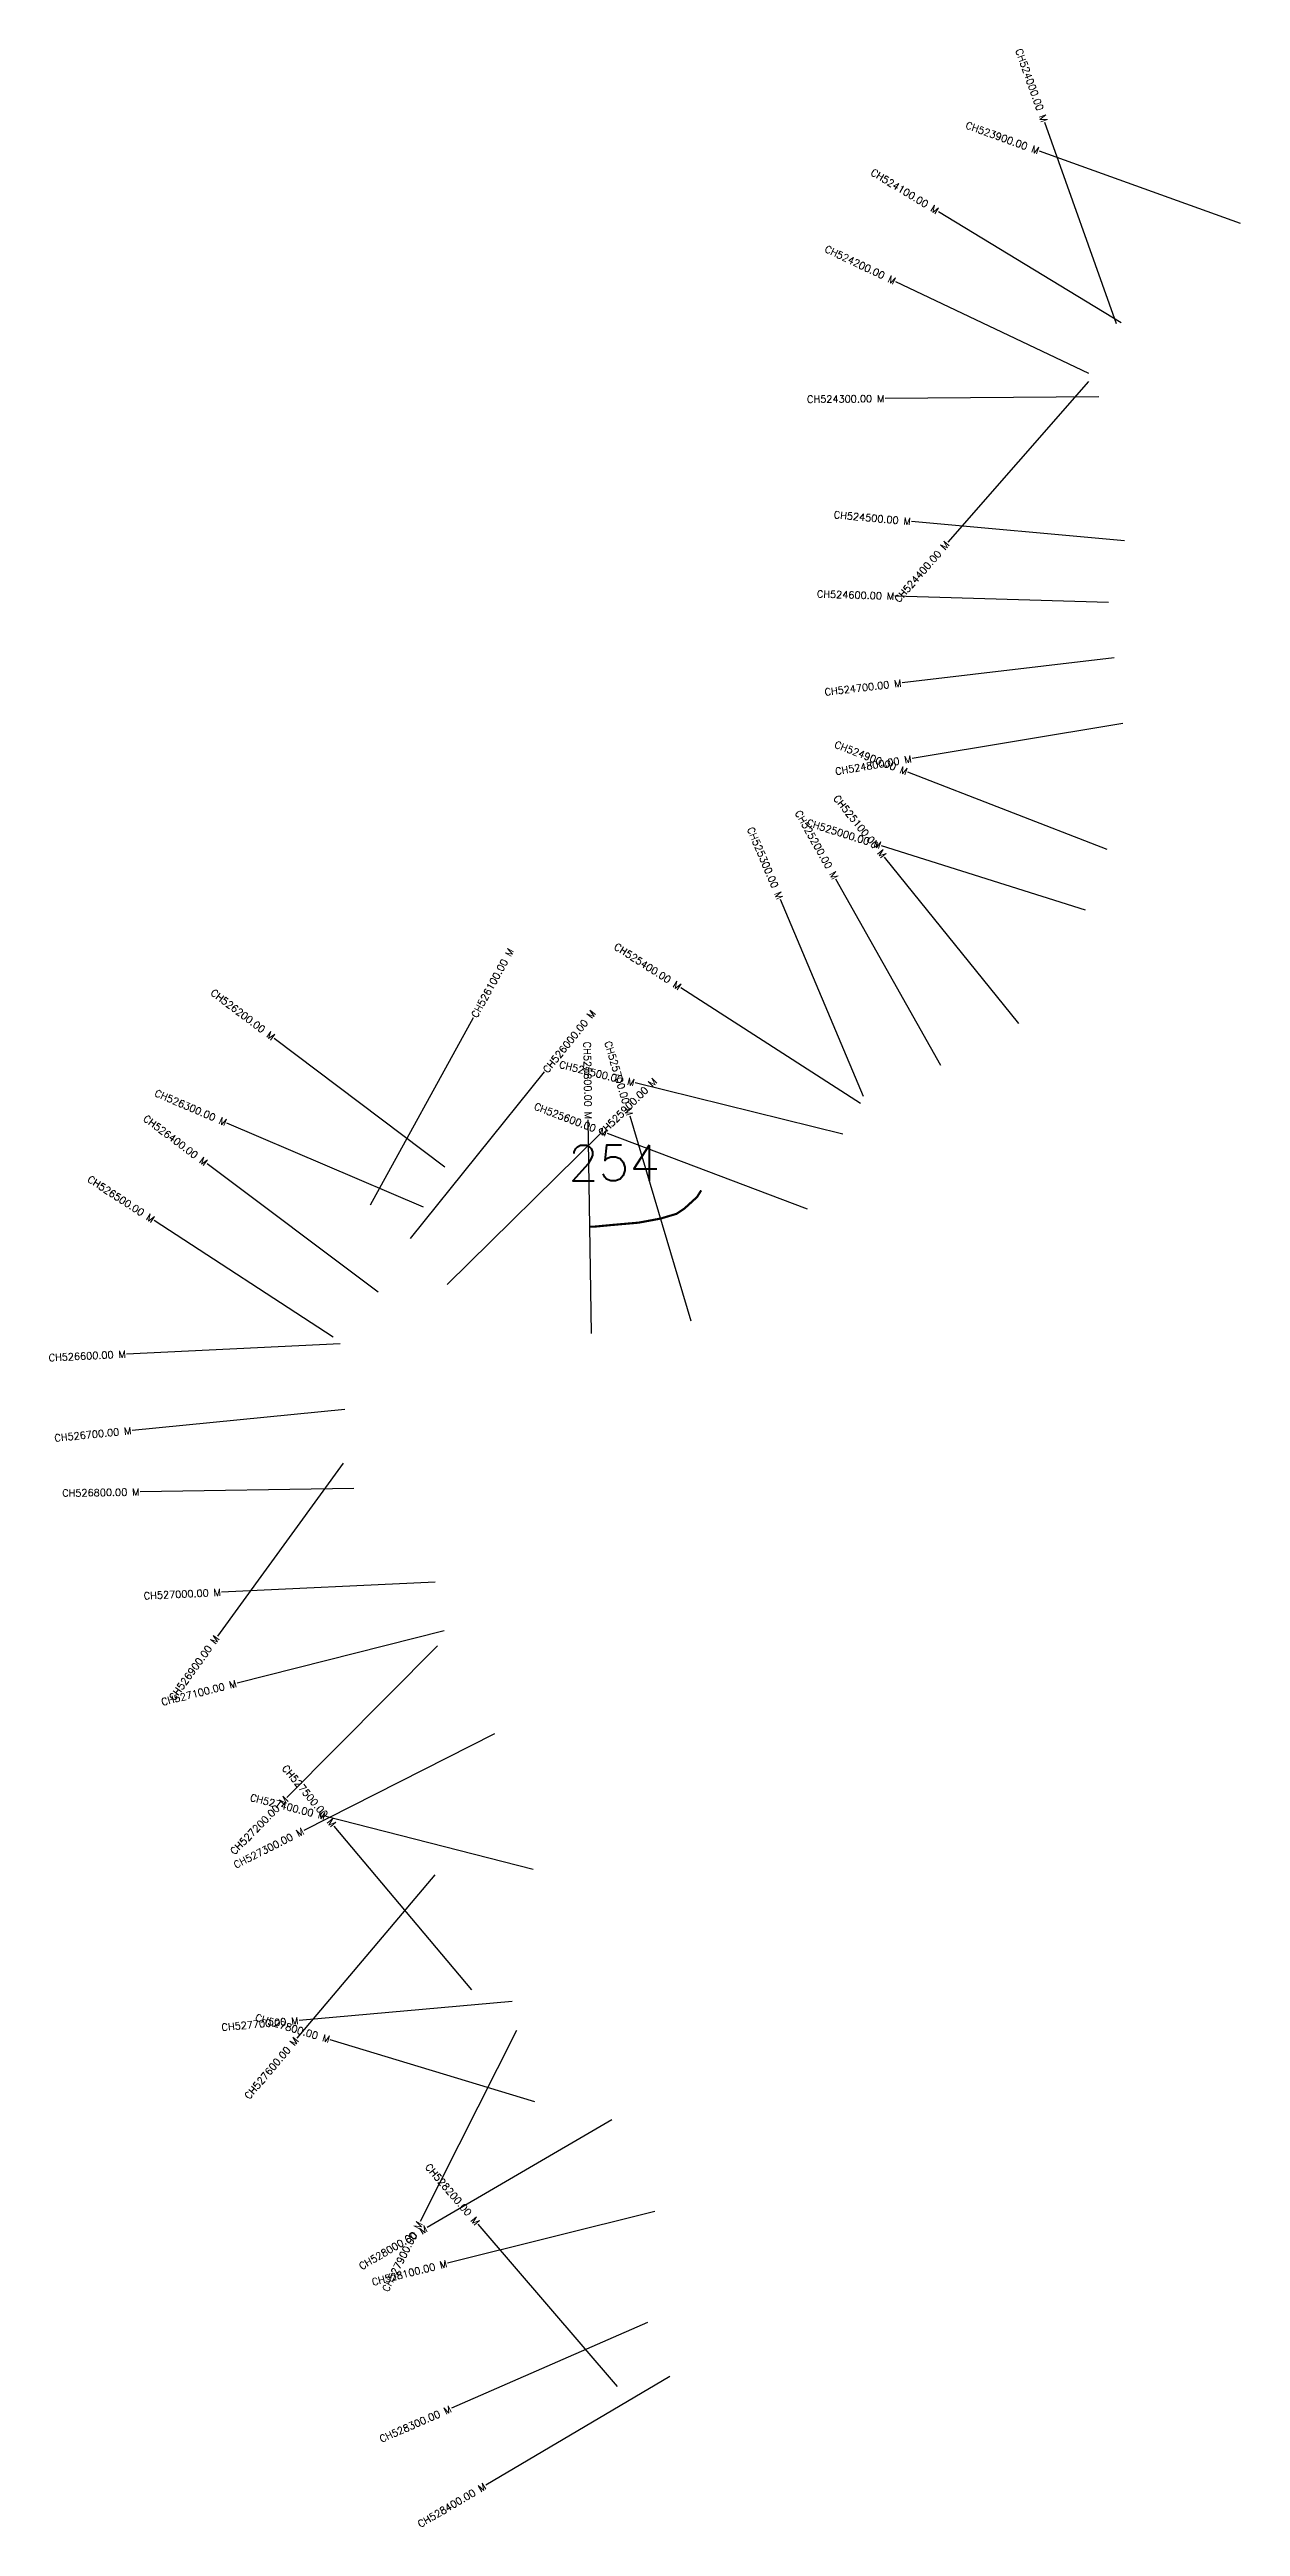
# Model space of a CAD drawing. Header units: metres. Extents: x 316827 to 322033, y 1873005 to 1876667.
# Drawn here: x 316827 to 318499, y 1873193 to 1876667 of the extents above; entities that cross this region are included whole.
import ezdxf
from ezdxf.enums import TextEntityAlignment as Align

# ---------------------------------------------------------------- set-up
doc = ezdxf.new("R2010")
doc.units = ezdxf.units.M
for name, color, linetype in [('ARTIFICIALLY PROTECTED', 4, 'Continuous'), ('CS', 134, 'Continuous'), ('CSMark', 6, 'Continuous')]:
    doc.layers.add(name, color=color, linetype=linetype)
doc.styles.get("Standard").update_dxf_attribs({"font": 'simplex.shx'})

msp = doc.modelspace()

# ---------------------------------------------------------------- linework, layer by layer
at = {"layer": 'ARTIFICIALLY PROTECTED', "const_width": 3, "flags": 128}
msp.add_lwpolyline([(317741.8, 1875066.8), (317735.9, 1875057.4), (317717.9, 1875041), (317707.2, 1875033.9), (317684.7, 1875027.2), (317654, 1875021.5), (317616.2, 1875018.2), (317591.8, 1875015.9), (317586.3, 1875015.9)], dxfattribs=at)
at = {"layer": 'CS'}
for p, q in [((318324.7, 1876281.9), (318224, 1876564.5)), ((318498.7, 1876422.6), (318216.5, 1876524.2)), ((318331.2, 1876283.6), (318074.7, 1876439.2)), ((318285.9, 1876212.3), (318015, 1876341.2)), ((318299.8, 1876179.8), (317999.8, 1876177.3)), ((318285.6, 1876201.4), (318087.8, 1875975.9)), ((318335.8, 1875977.8), (318037, 1876004.7)), ((318313.4, 1875891.1), (318013.6, 1875900.1)), ((318321.6, 1875813.7), (318023.7, 1875778.4)), ((318333.8, 1875721.7), (318037.9, 1875672.3)), ((318311.4, 1875544.8), (318031.8, 1875653.4)), ((318281, 1875459.8), (317994.9, 1875550.1)), ((318187.6, 1875300.6), (317999.2, 1875534.1)), ((318078, 1875241.8), (317930.9, 1875503.3)), ((317969.4, 1875198.3), (317853, 1875474.8)), ((317965.4, 1875188.7), (317713.1, 1875350.9)), ((317277.7, 1875046.3), (317422.2, 1875309.2)), ((317382, 1875099.3), (317142.5, 1875280)), ((317333.8, 1874999.2), (317522, 1875232.8)), ((317940.4, 1875145.7), (317649.2, 1875217.5)), ((317587.8, 1874865.9), (317583.3, 1875165.8)), ((317727.7, 1874883.5), (317641.9, 1875171)), ((317352, 1875043.3), (317076.1, 1875161.1)), ((317385.2, 1874934.8), (317599.1, 1875145.1)), ((317890.8, 1875040.3), (317610.2, 1875146.6)), ((317288.2, 1874923.9), (317048.1, 1875103.8)), ((317225.4, 1874861.1), (316973.7, 1875024.4)), ((317234.8, 1874851.5), (316935.1, 1874837.2)), ((317241.5, 1874759.3), (316942.9, 1874730)), ((317239, 1874684.2), (317062.6, 1874441.6)), ((317254.3, 1874648.5), (316954.3, 1874643.8)), ((317368.3, 1874517.2), (317068.6, 1874503.1)), ((317381.1, 1874449.1), (317090.3, 1874375.7)), ((317371.6, 1874428.2), (317160.2, 1874215.3)), ((317451.7, 1874304.6), (317184, 1874169.2)), ((317505.7, 1874114.2), (317215, 1874188.6)), ((317419.8, 1873945.5), (317226.8, 1874175.1)), ((317368, 1874106.8), (317174.3, 1873877.8)), ((317476.3, 1873929.1), (317177.5, 1873902.6)), ((317482.3, 1873888.5), (317347.2, 1873620.7)), ((317508.1, 1873788.5), (317221, 1873875.5)), ((317616.4, 1873763), (317357.2, 1873612)), ((317676.9, 1873634.8), (317385.8, 1873562)), ((317624.1, 1873389.1), (317428.7, 1873616.7)), ((317666.3, 1873478.7), (317391.4, 1873358.7)), ((317697.7, 1873403.3), (317439.3, 1873250.9))]:
    msp.add_line(p, q, dxfattribs=at)

# ---------------------------------------------------------------- texts
at = {"insert": (317555.1, 1875130.3), "char_height": 50, "attachment_point": 1}
msp.add_mtext_dynamic_manual_height_columns('254', width=84.374, gutter_width=1, heights=[74.2], dxfattribs=at)
at = {"layer": 'CSMark'}
for s, rotation, p in [('CH524000.00 M', 289.6072, (318223.7, 1876565.4)), ('CH523900.00 M', 340.1858, (318215.6, 1876524.6)), ('CH524100.00 M', 328.7499, (318073.9, 1876439.8)), ('CH524200.00 M', 334.5513, (318014.1, 1876341.6)), ('CH524300.00 M', 0.4785, (317998.8, 1876177.3)), ('CH524500.00 M', 354.854, (318036, 1876004.8)), ('CH524400.00 M', 48.7506, (318087.2, 1875975.1)), ('CH524600.00 M', 358.2819, (318012.6, 1875900.1)), ('CH524700.00 M', 6.7436, (318022.7, 1875778.3)), ('CH524900.00 M', 338.7852, (318030.8, 1875653.7)), ('CH524800.00 M', 9.4877, (318036.9, 1875672.1)), ('CH525100.00 M', 308.8966, (317998.6, 1875534.9)), ('CH525200.00 M', 299.3469, (317930.4, 1875504.2)), ('CH525000.00 M', 342.4824, (317994, 1875550.4)), ('CH525300.00 M', 292.835, (317852.6, 1875475.7)), ('CH525400.00 M', 327.2628, (317712.3, 1875351.5)), ('CH526200.00 M', 322.9636, (317141.7, 1875280.6)), ('CH525800.00 M', 270.8615, (317583.3, 1875166.8)), ('CH525700.00 M', 286.6131, (317641.6, 1875171.9)), ('CH525500.00 M', 346.1488, (317648.2, 1875217.7)), ('CH526300.00 M', 336.8837, (317075.2, 1875161.5)), ('CH526400.00 M', 323.1519, (317047.3, 1875104.4)), ('CH525600.00 M', 339.2557, (317609.3, 1875146.9)), ('CH526500.00 M', 327.0173, (316972.9, 1875024.9)), ('CH526600.00 M', 2.7275, (316934.1, 1874837.2)), ('CH526700.00 M', 5.6026, (316941.9, 1874729.9)), ('CH526800.00 M', 0.8826, (316953.3, 1874643.8)), ('CH527000.00 M', 2.6961, (317067.6, 1874503.1)), ('CH526900.00 M', 53.986, (317062, 1874440.8)), ('CH527100.00 M', 14.1617, (317089.3, 1874375.4)), ('CH527500.00 M', 310.0481, (317226.2, 1874175.9)), ('CH527200.00 M', 45.2011, (317159.5, 1874214.6)), ('CH527400.00 M', 345.653, (317214, 1874188.8)), ('CH527300.00 M', 26.8282, (317183.1, 1874168.8)), ('CH527700.00 M', 5.0756, (317176.5, 1873902.5)), ('CH527600.00 M', 49.7785, (317173.6, 1873877)), ('CH527800.00 M', 343.1537, (317220.1, 1873875.8)), ('CH528200.00 M', 310.653, (317428, 1873617.5)), ('CH528000.00 M', 30.2413, (317356.3, 1873611.4)), ('CH527900.00 M', 63.2318, (317346.8, 1873619.8)), ('CH528100.00 M', 14.0417, (317384.9, 1873561.7)), ('CH528300.00 M', 23.5671, (317390.4, 1873358.3)), ('CH528400.00 M', 30.5418, (317438.5, 1873250.3))]:
    msp.add_text(s, height=10, rotation=rotation, dxfattribs=at).set_placement(p, align=Align.MIDDLE_RIGHT)
for s, rotation, p in [('CH526100.00 M', 61.2076, (317422.7, 1875310.1)), ('CH526000.00 M', 51.1389, (317522.6, 1875233.5)), ('CH525900.00 M', 44.5167, (317599.8, 1875145.8))]:
    msp.add_text(s, height=10, rotation=rotation, dxfattribs=at).set_placement(p, align=Align.MIDDLE_LEFT)

doc.saveas('drawing.dxf')
